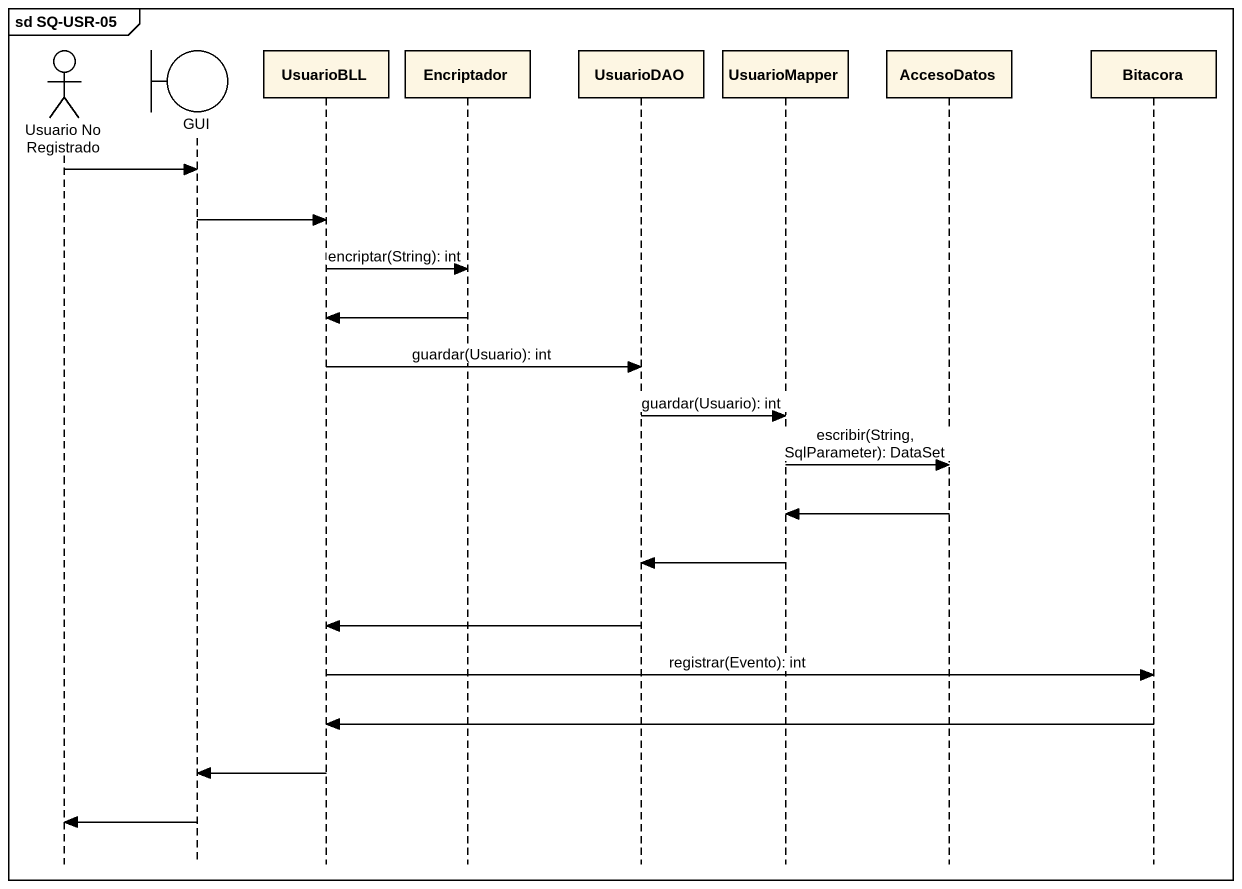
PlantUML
@startuml
mainframe sd SQ-USR-05
hide footbox
actor "Usuario No Registrado" as Usuario_No_Registrado
boundary GUI
participant UsuarioBLL
participant Encriptador
participant UsuarioDAO
participant UsuarioMapper
participant AccesoDatos
participant Bitacora

Usuario_No_Registrado -> GUI
GUI -> UsuarioBLL
UsuarioBLL -> Encriptador : encriptar(String): int
Encriptador -> UsuarioBLL
UsuarioBLL -> UsuarioDAO : guardar(Usuario): int
UsuarioDAO -> UsuarioMapper : guardar(Usuario): int
UsuarioMapper -> AccesoDatos : escribir(String, SqlParameter): DataSet
AccesoDatos -> UsuarioMapper
UsuarioMapper -> UsuarioDAO
UsuarioDAO -> UsuarioBLL
UsuarioBLL -> Bitacora : registrar(Evento): int
Bitacora -> UsuarioBLL
UsuarioBLL -> GUI
GUI -> Usuario_No_Registrado
@enduml
